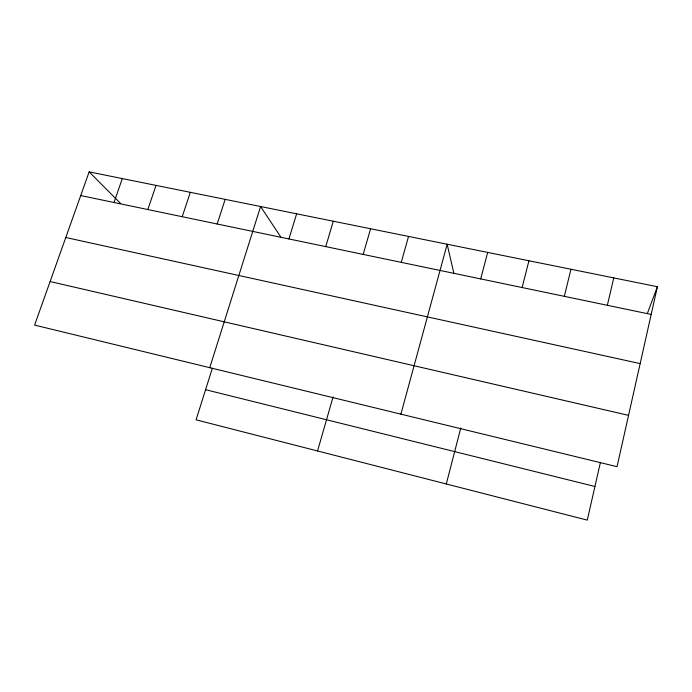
<?xml version="1.0" encoding="UTF-8"?>
<svg xmlns="http://www.w3.org/2000/svg" width="692" height="692" viewBox="0 0 692 692"><rect width="100%" height="100%" fill="white"/><g stroke="black" fill="none" stroke-linecap="round" stroke-linejoin="round"><path stroke-width="1.04" d="M657.4 286.722L617.039 466.685L34.6 325.102L89.147 171.875L657.4 286.722L647.427 313.251M600.44 462.334L587.266 520.125L196.087 419.828L212.349 368.205M607.351 305.302L613.769 277.907M564.343 296.34L570.952 269.249M522.14 287.543L528.922 260.754M446.288 483.976L460.794 427.941M480.706 278.911L487.67 252.424M400.91 414.145L447.162 244.233L453.762 272.907M401.256 262.355L408.548 236.43M317.542 450.968L333.086 396.923M363.162 254.414L370.601 228.758M325.724 246.612L333.302 221.224M288.919 238.948L296.643 213.811M209.754 367.677L260.599 206.527L280.71 236.863M217.184 224L225.16 199.365M182.212 216.708L190.309 192.324M147.82 209.546L156.029 185.395M113.99 202.496L122.311 178.579M80.713 195.559L651.189 314.436M65.783 237.503L640.161 363.603M50.109 281.54L628.552 415.356M205.576 389.691L594.93 486.485M89.147 171.875L120.685 203.535"/></g></svg>
